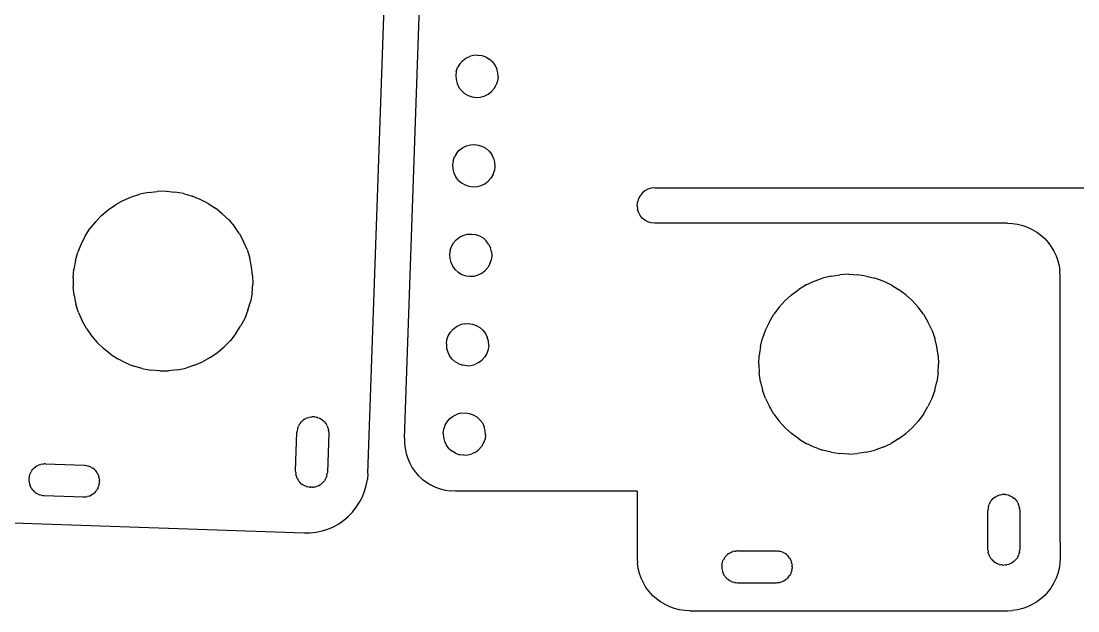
# Model space of a CAD drawing. Extents: x -47 to 67, y -58 to 58.
# Drawn here: x -19.44 to 10.52, y 0.69 to 17.42 of the extents above; entities that cross this region are included whole.
import ezdxf

# ---------------------------------------------------------------- set-up
doc = ezdxf.new("R2010")
doc.units = 0

msp = doc.modelspace()

# ---------------------------------------------------------------- linework, layer by layer
for p, q in [((-9.609, 4.588, 0.022), (-8.56, 34.627, 0.011)), ((-8.574, 5.585, 0.018), (-7.561, 34.592, 0.01)), ((-7.005, 16.209, 0.013), (-7.064, 16.108, 0.013)), ((-7.005, 16.209, 0.013), (-6.927, 16.298, 0.013)), ((-6.927, 16.298, 0.013), (-6.833, 16.369, 0.013)), ((-6.833, 16.369, 0.013), (-6.728, 16.421, 0.012)), ((-6.614, 16.451, 0.012), (-6.728, 16.421, 0.012)), ((-6.497, 16.458, 0.012), (-6.614, 16.451, 0.012)), ((-6.497, 16.458, 0.012), (-6.38, 16.443, 0.012)), ((-6.38, 16.443, 0.012), (-6.269, 16.405, 0.012)), ((-6.269, 16.405, 0.012), (-6.167, 16.346, 0.011)), ((-6.079, 16.268, 0.011), (-6.167, 16.346, 0.011)), ((-6.079, 16.268, 0.011), (-6.007, 16.174, 0.011)), ((-7.102, 15.996, 0.013), (-7.117, 15.88, 0.013)), ((-7.102, 15.996, 0.013), (-7.064, 16.108, 0.013)), ((-6.007, 16.174, 0.011), (-5.956, 16.069, 0.011)), ((-5.926, 15.955, 0.011), (-5.956, 16.069, 0.011)), ((-5.918, 15.838, 0.011), (-5.926, 15.955, 0.011)), ((-7.117, 15.88, 0.013), (-7.11, 15.762, 0.013)), ((-7.11, 15.762, 0.013), (-7.08, 15.649, 0.013)), ((-7.08, 15.649, 0.013), (-7.028, 15.543, 0.013)), ((-6.031, 15.508, 0.011), (-5.972, 15.61, 0.011)), ((-5.934, 15.721, 0.011), (-5.972, 15.61, 0.011)), ((-5.918, 15.838, 0.011), (-5.934, 15.721, 0.011)), ((-7.028, 15.543, 0.013), (-6.957, 15.45, 0.013)), ((-6.957, 15.45, 0.013), (-6.868, 15.372, 0.013)), ((-6.868, 15.372, 0.013), (-6.767, 15.313, 0.013)), ((-6.767, 15.313, 0.013), (-6.655, 15.275, 0.013)), ((-6.421, 15.267, 0.012), (-6.308, 15.297, 0.012)), ((-6.308, 15.297, 0.012), (-6.202, 15.349, 0.012)), ((-6.202, 15.349, 0.012), (-6.109, 15.42, 0.012)), ((-6.109, 15.42, 0.012), (-6.031, 15.508, 0.011)), ((-6.655, 15.275, 0.013), (-6.539, 15.259, 0.012)), ((-6.539, 15.259, 0.012), (-6.421, 15.267, 0.012)), ((-7.016, 13.759, 0.014), (-6.922, 13.83, 0.013)), ((-6.922, 13.83, 0.013), (-6.816, 13.882, 0.013)), ((-6.816, 13.882, 0.013), (-6.703, 13.912, 0.013)), ((-6.703, 13.912, 0.013), (-6.585, 13.92, 0.013)), ((-6.585, 13.92, 0.013), (-6.469, 13.904, 0.013)), ((-6.469, 13.904, 0.013), (-6.358, 13.866, 0.012)), ((-6.358, 13.866, 0.012), (-6.256, 13.807, 0.012)), ((-6.256, 13.807, 0.012), (-6.168, 13.729, 0.012)), ((-7.19, 13.458, 0.014), (-7.152, 13.569, 0.014)), ((-7.093, 13.671, 0.014), (-7.152, 13.569, 0.014)), ((-7.093, 13.671, 0.014), (-7.016, 13.759, 0.014)), ((-6.168, 13.729, 0.012), (-6.096, 13.636, 0.012)), ((-6.044, 13.53, 0.012), (-6.096, 13.636, 0.012)), ((-6.044, 13.53, 0.012), (-6.014, 13.417, 0.012)), ((-7.19, 13.458, 0.014), (-7.206, 13.341, 0.014)), ((-7.206, 13.341, 0.014), (-7.199, 13.224, 0.014)), ((-7.199, 13.224, 0.014), (-7.168, 13.11, 0.014)), ((-6.007, 13.299, 0.012), (-6.022, 13.183, 0.012)), ((-6.014, 13.417, 0.012), (-6.007, 13.299, 0.012)), ((-7.168, 13.11, 0.014), (-7.117, 13.005, 0.014)), ((-7.045, 12.911, 0.014), (-7.117, 13.005, 0.014)), ((-7.045, 12.911, 0.014), (-6.957, 12.833, 0.014)), ((-6.197, 12.881, 0.012), (-6.119, 12.97, 0.012)), ((-6.06, 13.071, 0.012), (-6.119, 12.97, 0.012)), ((-6.06, 13.071, 0.012), (-6.022, 13.183, 0.012)), ((-15.832, 12.562, 0.029), (-15.584, 12.59, 0.029)), ((-15.333, 12.593, 0.029), (-15.584, 12.59, 0.029)), ((-15.333, 12.593, 0.029), (-15.084, 12.572, 0.028)), ((-6.957, 12.833, 0.014), (-6.855, 12.774, 0.014)), ((-6.855, 12.774, 0.014), (-6.744, 12.736, 0.013)), ((-6.744, 12.736, 0.013), (-6.627, 12.721, 0.013)), ((-6.627, 12.721, 0.013), (-6.51, 12.728, 0.013)), ((-6.51, 12.728, 0.013), (-6.396, 12.758, 0.013)), ((-6.396, 12.758, 0.013), (-6.291, 12.81, 0.013)), ((-6.291, 12.81, 0.013), (-6.197, 12.881, 0.012)), ((-1.753, 12.605, 0.006), (-1.829, 12.542, 0.006)), ((-1.667, 12.651, 0.006), (-1.753, 12.605, 0.006)), ((-1.573, 12.679, 0.006), (-1.667, 12.651, 0.006)), ((-1.475, 12.689, 0.006), (-1.573, 12.679, 0.006)), ((-1.475, 12.689, 0.006), (16.931, 12.689, -0.024)), ((-16.545, 12.334, 0.031), (-16.764, 12.213, 0.031)), ((-16.545, 12.334, 0.031), (-16.315, 12.433, 0.03)), ((-16.315, 12.433, 0.03), (-16.077, 12.509, 0.03)), ((-15.832, 12.562, 0.029), (-16.077, 12.509, 0.03)), ((-14.838, 12.527, 0.028), (-15.084, 12.572, 0.028)), ((-14.838, 12.527, 0.028), (-14.597, 12.458, 0.027)), ((-14.365, 12.365, 0.027), (-14.597, 12.458, 0.027)), ((-14.143, 12.25, 0.027), (-14.365, 12.365, 0.027)), ((-1.937, 12.38, 0.006), (-1.966, 12.286, 0.006)), ((-1.891, 12.467, 0.006), (-1.937, 12.38, 0.006)), ((-1.829, 12.542, 0.006), (-1.891, 12.467, 0.006)), ((-17.161, 11.91, 0.032), (-16.97, 12.071, 0.031)), ((-16.97, 12.071, 0.031), (-16.764, 12.213, 0.031)), ((-14.143, 12.25, 0.027), (-13.932, 12.114, 0.026)), ((-13.737, 11.958, 0.026), (-13.932, 12.114, 0.026)), ((-1.975, 12.189, 0.006), (-1.966, 12.286, 0.006)), ((-1.975, 12.189, 0.006), (-1.966, 12.091, 0.006)), ((-1.937, 11.998, 0.006), (-1.966, 12.091, 0.006)), ((-1.891, 11.911, 0.006), (-1.937, 11.998, 0.006)), ((-17.336, 11.73, 0.032), (-17.492, 11.535, 0.032)), ((-17.336, 11.73, 0.032), (-17.161, 11.91, 0.032)), ((-13.557, 11.784, 0.026), (-13.737, 11.958, 0.026)), ((-13.557, 11.784, 0.026), (-13.396, 11.593, 0.026)), ((-1.829, 11.835, 0.006), (-1.891, 11.911, 0.006)), ((-1.753, 11.773, 0.006), (-1.829, 11.835, 0.006)), ((-1.667, 11.727, 0.006), (-1.753, 11.773, 0.006)), ((-1.573, 11.699, 0.006), (-1.667, 11.727, 0.006)), ((-1.475, 11.689, 0.006), (-1.573, 11.699, 0.006)), ((8.525, 11.689, -0.011), (-1.475, 11.689, 0.006)), ((8.525, 11.689, -0.011), (8.672, 11.682, -0.011)), ((-17.628, 11.325, 0.033), (-17.492, 11.535, 0.032)), ((-13.254, 11.387, 0.026), (-13.396, 11.593, 0.026)), ((8.672, 11.682, -0.011), (8.817, 11.66, -0.011)), ((8.817, 11.66, -0.011), (8.96, 11.624, -0.011)), ((8.96, 11.624, -0.011), (9.099, 11.575, -0.012)), ((9.099, 11.575, -0.012), (9.232, 11.512, -0.012)), ((9.232, 11.512, -0.012), (9.358, 11.436, -0.012)), ((9.358, 11.436, -0.012), (9.476, 11.348, -0.012)), ((-17.743, 11.102, 0.033), (-17.835, 10.87, 0.033)), ((-17.628, 11.325, 0.033), (-17.743, 11.102, 0.033)), ((-13.254, 11.387, 0.026), (-13.133, 11.168, 0.025)), ((-13.034, 10.938, 0.025), (-13.133, 11.168, 0.025)), ((-7.241, 11.031, 0.015), (-7.182, 11.132, 0.015)), ((-7.182, 11.132, 0.015), (-7.104, 11.221, 0.014)), ((-7.104, 11.221, 0.014), (-7.011, 11.292, 0.014)), ((-7.011, 11.292, 0.014), (-6.905, 11.344, 0.014)), ((-6.905, 11.344, 0.014), (-6.791, 11.374, 0.014)), ((-6.791, 11.374, 0.014), (-6.674, 11.381, 0.014)), ((-6.674, 11.381, 0.014), (-6.557, 11.366, 0.013)), ((-6.557, 11.366, 0.013), (-6.446, 11.328, 0.013)), ((-6.446, 11.328, 0.013), (-6.344, 11.269, 0.013)), ((-6.344, 11.269, 0.013), (-6.256, 11.191, 0.013)), ((-6.185, 11.098, 0.013), (-6.256, 11.191, 0.013)), ((-6.185, 11.098, 0.013), (-6.133, 10.992, 0.013)), ((9.476, 11.348, -0.012), (9.585, 11.25, -0.012)), ((9.585, 11.25, -0.012), (9.684, 11.14, -0.012)), ((9.684, 11.14, -0.012), (9.772, 11.022, -0.012)), ((-17.904, 10.629, 0.033), (-17.835, 10.87, 0.033)), ((-13.034, 10.938, 0.025), (-12.958, 10.699, 0.025)), ((-7.279, 10.919, 0.015), (-7.295, 10.803, 0.015)), ((-7.295, 10.803, 0.015), (-7.287, 10.685, 0.015)), ((-7.279, 10.919, 0.015), (-7.241, 11.031, 0.015)), ((-6.103, 10.878, 0.013), (-6.133, 10.992, 0.013)), ((-6.103, 10.878, 0.013), (-6.095, 10.761, 0.013)), ((9.772, 11.022, -0.012), (9.847, 10.896, -0.013)), ((9.847, 10.896, -0.013), (9.91, 10.763, -0.013)), ((-17.904, 10.629, 0.033), (-17.95, 10.383, 0.033)), ((-12.905, 10.455, 0.025), (-12.958, 10.699, 0.025)), ((-7.287, 10.685, 0.015), (-7.257, 10.572, 0.015)), ((-7.257, 10.572, 0.015), (-7.205, 10.466, 0.015)), ((-6.149, 10.533, 0.013), (-6.208, 10.431, 0.013)), ((-6.149, 10.533, 0.013), (-6.111, 10.644, 0.013)), ((-6.095, 10.761, 0.013), (-6.111, 10.644, 0.013)), ((9.91, 10.763, -0.013), (9.96, 10.624, -0.013)), ((9.96, 10.624, -0.013), (9.996, 10.482, -0.013)), ((-17.971, 10.134, 0.034), (-17.95, 10.383, 0.033)), ((-12.877, 10.206, 0.025), (-12.905, 10.455, 0.025)), ((-12.877, 10.206, 0.025), (-12.874, 9.956, 0.025)), ((-7.134, 10.373, 0.015), (-7.205, 10.466, 0.015)), ((-7.134, 10.373, 0.015), (-7.046, 10.295, 0.015)), ((-7.046, 10.295, 0.015), (-6.944, 10.236, 0.014)), ((-6.944, 10.236, 0.014), (-6.833, 10.198, 0.014)), ((-6.833, 10.198, 0.014), (-6.716, 10.182, 0.014)), ((-6.716, 10.182, 0.014), (-6.599, 10.19, 0.014)), ((-6.599, 10.19, 0.014), (-6.485, 10.22, 0.014)), ((-6.485, 10.22, 0.014), (-6.379, 10.272, 0.014)), ((-6.379, 10.272, 0.014), (-6.286, 10.343, 0.013)), ((-6.286, 10.343, 0.013), (-6.208, 10.431, 0.013)), ((3.527, 10.19, -0.001), (3.284, 10.129, -0.001)), ((3.527, 10.19, -0.001), (3.775, 10.227, -0.002)), ((4.025, 10.239, -0.002), (3.775, 10.227, -0.002)), ((4.025, 10.239, -0.002), (4.274, 10.227, -0.003)), ((4.522, 10.19, -0.003), (4.274, 10.227, -0.003)), ((4.522, 10.19, -0.003), (4.765, 10.129, -0.003)), ((9.996, 10.482, -0.013), (10.017, 10.336, -0.013)), ((10.025, 10.189, -0.013), (10.017, 10.336, -0.013)), ((10.025, 2.627, -0.01), (10.025, 10.189, -0.013)), ((-17.971, 10.134, 0.034), (-17.967, 9.883, 0.034)), ((-12.895, 9.706, 0.025), (-12.874, 9.956, 0.025)), ((2.822, 9.938, 0), (2.608, 9.809, 0)), ((2.822, 9.938, 0), (3.049, 10.045, 0)), ((3.049, 10.045, 0), (3.284, 10.129, -0.001)), ((5, 10.045, -0.004), (4.765, 10.129, -0.003)), ((5.227, 9.938, -0.004), (5, 10.045, -0.004)), ((5.227, 9.938, -0.004), (5.441, 9.809, -0.004)), ((-17.939, 9.635, 0.034), (-17.967, 9.883, 0.034)), ((-17.939, 9.635, 0.034), (-17.887, 9.39, 0.034)), ((-12.895, 9.706, 0.025), (-12.94, 9.46, 0.026)), ((2.221, 9.492, 0.001), (2.407, 9.66, 0.001)), ((2.407, 9.66, 0.001), (2.608, 9.809, 0)), ((5.642, 9.66, -0.005), (5.441, 9.809, -0.004)), ((5.828, 9.492, -0.005), (5.642, 9.66, -0.005)), ((-17.811, 9.152, 0.034), (-17.887, 9.39, 0.034)), ((-13.009, 9.22, 0.026), (-12.94, 9.46, 0.026)), ((2.053, 9.307, 0.001), (1.904, 9.106, 0.002)), ((2.053, 9.307, 0.001), (2.221, 9.492, 0.001)), ((5.828, 9.492, -0.005), (5.996, 9.307, -0.005)), ((6.145, 9.106, -0.005), (5.996, 9.307, -0.005)), ((-17.811, 9.152, 0.034), (-17.712, 8.922, 0.033)), ((-13.009, 9.22, 0.026), (-13.102, 8.987, 0.026)), ((1.776, 8.891, 0.002), (1.904, 9.106, 0.002)), ((6.145, 9.106, -0.005), (6.273, 8.891, -0.005)), ((-17.591, 8.703, 0.033), (-17.712, 8.922, 0.033)), ((-17.591, 8.703, 0.033), (-17.449, 8.497, 0.033)), ((-13.353, 8.555, 0.027), (-13.217, 8.765, 0.026)), ((-13.102, 8.987, 0.026), (-13.217, 8.765, 0.026)), ((-7.193, 8.682, 0.015), (-7.099, 8.754, 0.015)), ((-7.099, 8.754, 0.015), (-6.994, 8.805, 0.015)), ((-6.88, 8.836, 0.015), (-6.994, 8.805, 0.015)), ((-6.88, 8.836, 0.015), (-6.763, 8.843, 0.015)), ((-6.763, 8.843, 0.015), (-6.646, 8.827, 0.014)), ((-6.646, 8.827, 0.014), (-6.535, 8.789, 0.014)), ((-6.535, 8.789, 0.014), (-6.433, 8.73, 0.014)), ((-6.345, 8.653, 0.014), (-6.433, 8.73, 0.014)), ((1.776, 8.891, 0.002), (1.669, 8.665, 0.002)), ((6.38, 8.665, -0.006), (6.273, 8.891, -0.005)), ((-17.449, 8.497, 0.033), (-17.287, 8.306, 0.033)), ((-13.353, 8.555, 0.027), (-13.509, 8.359, 0.027)), ((-7.368, 8.381, 0.016), (-7.33, 8.492, 0.016)), ((-7.33, 8.492, 0.016), (-7.271, 8.594, 0.015)), ((-7.271, 8.594, 0.015), (-7.193, 8.682, 0.015)), ((-6.345, 8.653, 0.014), (-6.273, 8.559, 0.014)), ((-6.273, 8.559, 0.014), (-6.222, 8.453, 0.014)), ((-6.191, 8.34, 0.014), (-6.222, 8.453, 0.014)), ((1.524, 8.186, 0.002), (1.584, 8.429, 0.002)), ((1.669, 8.665, 0.002), (1.584, 8.429, 0.002)), ((6.38, 8.665, -0.006), (6.465, 8.429, -0.006)), ((6.526, 8.186, -0.006), (6.465, 8.429, -0.006)), ((-17.287, 8.306, 0.033), (-17.108, 8.131, 0.033)), ((-16.912, 7.975, 0.032), (-17.108, 8.131, 0.033)), ((-13.874, 8.018, 0.028), (-13.683, 8.18, 0.027)), ((-13.683, 8.18, 0.027), (-13.509, 8.359, 0.027)), ((-7.383, 8.264, 0.016), (-7.368, 8.381, 0.016)), ((-7.383, 8.264, 0.016), (-7.376, 8.147, 0.016)), ((-7.376, 8.147, 0.016), (-7.346, 8.033, 0.016)), ((-6.2, 8.106, 0.014), (-6.238, 7.995, 0.014)), ((-6.184, 8.222, 0.014), (-6.2, 8.106, 0.014)), ((-6.184, 8.222, 0.014), (-6.191, 8.34, 0.014)), ((1.524, 8.186, 0.002), (1.487, 7.939, 0.003)), ((6.562, 7.939, -0.006), (6.526, 8.186, -0.006)), ((-16.912, 7.975, 0.032), (-16.702, 7.839, 0.032)), ((-16.48, 7.724, 0.032), (-16.702, 7.839, 0.032)), ((-14.08, 7.876, 0.028), (-14.299, 7.755, 0.028)), ((-14.08, 7.876, 0.028), (-13.874, 8.018, 0.028)), ((-7.346, 8.033, 0.016), (-7.294, 7.928, 0.016)), ((-7.222, 7.834, 0.016), (-7.294, 7.928, 0.016)), ((-7.222, 7.834, 0.016), (-7.134, 7.756, 0.015)), ((-6.468, 7.733, 0.014), (-6.374, 7.805, 0.014)), ((-6.297, 7.893, 0.014), (-6.374, 7.805, 0.014)), ((-6.238, 7.995, 0.014), (-6.297, 7.893, 0.014)), ((1.475, 7.689, 0.003), (1.487, 7.939, 0.003)), ((6.562, 7.939, -0.006), (6.575, 7.689, -0.006)), ((-16.398, 7.692, 0.032), (-16.48, 7.724, 0.032)), ((-16.398, 7.692, 0.032), (-16.247, 7.632, 0.031)), ((-16.007, 7.563, 0.031), (-16.247, 7.632, 0.031)), ((-16.007, 7.563, 0.031), (-15.761, 7.517, 0.031)), ((-15.511, 7.496, 0.03), (-15.761, 7.517, 0.031)), ((-15.511, 7.496, 0.03), (-15.261, 7.5, 0.03)), ((-15.012, 7.528, 0.03), (-15.261, 7.5, 0.03)), ((-15.012, 7.528, 0.03), (-14.768, 7.58, 0.029)), ((-14.529, 7.656, 0.029), (-14.768, 7.58, 0.029)), ((-14.529, 7.656, 0.029), (-14.299, 7.755, 0.028)), ((-7.032, 7.697, 0.015), (-7.134, 7.756, 0.015)), ((-7.032, 7.697, 0.015), (-6.921, 7.659, 0.015)), ((-6.805, 7.644, 0.015), (-6.921, 7.659, 0.015)), ((-6.805, 7.644, 0.015), (-6.687, 7.651, 0.015)), ((-6.687, 7.651, 0.015), (-6.574, 7.681, 0.015)), ((-6.468, 7.733, 0.014), (-6.574, 7.681, 0.015)), ((1.475, 7.689, 0.003), (1.487, 7.439, 0.003)), ((6.562, 7.439, -0.005), (6.575, 7.689, -0.006)), ((1.524, 7.191, 0.003), (1.487, 7.439, 0.003)), ((6.562, 7.439, -0.005), (6.526, 7.191, -0.005)), ((1.524, 7.191, 0.003), (1.584, 6.949, 0.003)), ((1.669, 6.713, 0.003), (1.584, 6.949, 0.003)), ((6.465, 6.949, -0.005), (6.38, 6.713, -0.005)), ((6.465, 6.949, -0.005), (6.526, 7.191, -0.005)), ((1.669, 6.713, 0.003), (1.776, 6.487, 0.003)), ((6.38, 6.713, -0.005), (6.273, 6.487, -0.005)), ((-6.969, 6.297, 0.008), (-7.082, 6.267, 0.008)), ((-6.969, 6.297, 0.008), (-6.851, 6.305, 0.008)), ((-6.851, 6.305, 0.008), (-6.735, 6.289, 0.008)), ((1.904, 6.272, 0.002), (1.776, 6.487, 0.003)), ((6.145, 6.272, -0.004), (6.273, 6.487, -0.005)), ((-11.559, 5.97, 0.024), (-11.535, 6.007, 0.024)), ((-11.508, 6.041, 0.024), (-11.535, 6.007, 0.024)), ((-11.508, 6.041, 0.024), (-11.488, 6.062, 0.024)), ((-11.488, 6.062, 0.024), (-11.477, 6.073, 0.024)), ((-11.443, 6.101, 0.024), (-11.477, 6.073, 0.024)), ((-11.407, 6.126, 0.024), (-11.443, 6.101, 0.024)), ((-11.407, 6.126, 0.024), (-11.368, 6.148, 0.024)), ((-11.327, 6.165, 0.024), (-11.368, 6.148, 0.024)), ((-11.327, 6.165, 0.024), (-11.285, 6.179, 0.024)), ((-11.242, 6.188, 0.024), (-11.285, 6.179, 0.024)), ((-11.242, 6.188, 0.024), (-11.198, 6.193, 0.024)), ((-11.154, 6.193, 0.024), (-11.198, 6.193, 0.024)), ((-11.11, 6.19, 0.024), (-11.154, 6.193, 0.024)), ((-11.11, 6.19, 0.024), (-11.067, 6.182, 0.023)), ((-11.024, 6.169, 0.023), (-11.067, 6.182, 0.023)), ((-11.024, 6.169, 0.023), (-10.983, 6.153, 0.023)), ((-10.944, 6.133, 0.023), (-10.983, 6.153, 0.023)), ((-10.907, 6.109, 0.023), (-10.944, 6.133, 0.023)), ((-10.907, 6.109, 0.023), (-10.872, 6.081, 0.023)), ((-10.841, 6.051, 0.023), (-10.872, 6.081, 0.023)), ((-10.841, 6.051, 0.023), (-10.812, 6.017, 0.023)), ((-10.812, 6.017, 0.023), (-10.787, 5.98, 0.023)), ((-7.418, 5.954, 0.009), (-7.359, 6.055, 0.009)), ((-7.359, 6.055, 0.009), (-7.281, 6.144, 0.009)), ((-7.281, 6.144, 0.009), (-7.188, 6.215, 0.009)), ((-7.188, 6.215, 0.009), (-7.082, 6.267, 0.008)), ((-6.735, 6.289, 0.008), (-6.623, 6.251, 0.008)), ((-6.623, 6.251, 0.008), (-6.522, 6.192, 0.007)), ((-6.433, 6.114, 0.007), (-6.522, 6.192, 0.007)), ((-6.433, 6.114, 0.007), (-6.362, 6.021, 0.007)), ((-6.362, 6.021, 0.007), (-6.31, 5.915, 0.007)), ((1.904, 6.272, 0.002), (2.053, 6.071, 0.002)), ((2.053, 6.071, 0.002), (2.221, 5.886, 0.002)), ((5.828, 5.886, -0.004), (5.996, 6.071, -0.004)), ((6.145, 6.272, -0.004), (5.996, 6.071, -0.004)), ((-11.658, 4.66, 0.025), (-11.62, 5.759, 0.024)), ((-11.616, 5.803, 0.024), (-11.62, 5.759, 0.024)), ((-11.608, 5.847, 0.024), (-11.616, 5.803, 0.024)), ((-11.596, 5.889, 0.024), (-11.608, 5.847, 0.024)), ((-11.596, 5.889, 0.024), (-11.579, 5.93, 0.024)), ((-11.559, 5.97, 0.024), (-11.579, 5.93, 0.024)), ((-10.766, 5.942, 0.023), (-10.787, 5.98, 0.023)), ((-10.766, 5.942, 0.023), (-10.748, 5.901, 0.023)), ((-10.72, 5.728, 0.023), (-10.758, 4.629, 0.023)), ((-10.735, 5.859, 0.023), (-10.748, 5.901, 0.023)), ((-10.735, 5.859, 0.023), (-10.726, 5.816, 0.023)), ((-10.721, 5.772, 0.023), (-10.726, 5.816, 0.023)), ((-10.721, 5.772, 0.023), (-10.72, 5.728, 0.023)), ((-7.472, 5.726, 0.009), (-7.456, 5.842, 0.009)), ((-7.472, 5.726, 0.009), (-7.465, 5.608, 0.009)), ((-7.456, 5.842, 0.009), (-7.418, 5.954, 0.009)), ((-6.28, 5.801, 0.007), (-6.31, 5.915, 0.007)), ((-6.273, 5.684, 0.007), (-6.28, 5.801, 0.007)), ((2.221, 5.886, 0.002), (2.407, 5.718, 0.002)), ((2.608, 5.569, 0.001), (2.407, 5.718, 0.002)), ((5.441, 5.569, -0.003), (5.642, 5.718, -0.003)), ((5.642, 5.718, -0.003), (5.828, 5.886, -0.004)), ((-8.574, 5.585, 0.018), (-8.572, 5.439, 0.018)), ((-8.572, 5.439, 0.018), (-8.555, 5.293, 0.018)), ((-7.465, 5.608, 0.009), (-7.434, 5.495, 0.009)), ((-7.434, 5.495, 0.009), (-7.383, 5.389, 0.009)), ((-6.326, 5.456, 0.007), (-6.385, 5.354, 0.008)), ((-6.288, 5.567, 0.007), (-6.326, 5.456, 0.007)), ((-6.273, 5.684, 0.007), (-6.288, 5.567, 0.007)), ((2.608, 5.569, 0.001), (2.822, 5.44, 0.001)), ((3.049, 5.333, 0.001), (2.822, 5.44, 0.001)), ((5, 5.333, -0.002), (5.227, 5.44, -0.003)), ((5.441, 5.569, -0.003), (5.227, 5.44, -0.003)), ((-8.555, 5.293, 0.018), (-8.524, 5.15, 0.018)), ((-8.524, 5.15, 0.018), (-8.48, 5.012, 0.018)), ((-7.311, 5.296, 0.009), (-7.383, 5.389, 0.009)), ((-7.311, 5.296, 0.009), (-7.223, 5.218, 0.009)), ((-7.121, 5.159, 0.009), (-7.223, 5.218, 0.009)), ((-7.121, 5.159, 0.009), (-7.01, 5.121, 0.009)), ((-6.893, 5.105, 0.008), (-7.01, 5.121, 0.009)), ((-6.893, 5.105, 0.008), (-6.776, 5.113, 0.008)), ((-6.776, 5.113, 0.008), (-6.662, 5.143, 0.008)), ((-6.557, 5.195, 0.008), (-6.662, 5.143, 0.008)), ((-6.557, 5.195, 0.008), (-6.463, 5.266, 0.008)), ((-6.385, 5.354, 0.008), (-6.463, 5.266, 0.008)), ((3.132, 5.303, 0.001), (3.049, 5.333, 0.001)), ((3.132, 5.303, 0.001), (3.284, 5.249, 0)), ((3.527, 5.188, 0), (3.284, 5.249, 0)), ((3.527, 5.188, 0), (3.775, 5.151, 0)), ((4.025, 5.139, -0.001), (3.775, 5.151, 0)), ((4.025, 5.139, -0.001), (4.274, 5.151, -0.001)), ((4.522, 5.188, -0.002), (4.274, 5.151, -0.001)), ((4.522, 5.188, -0.002), (4.765, 5.249, -0.002)), ((5, 5.333, -0.002), (4.765, 5.249, -0.002)), ((-19.008, 4.791, 0.037), (-18.969, 4.812, 0.037)), ((-18.929, 4.83, 0.037), (-18.969, 4.812, 0.037)), ((-18.929, 4.83, 0.037), (-18.887, 4.843, 0.037)), ((-18.843, 4.852, 0.036), (-18.887, 4.843, 0.037)), ((-18.843, 4.852, 0.036), (-18.8, 4.857, 0.036)), ((-18.755, 4.858, 0.036), (-18.8, 4.857, 0.036)), ((-18.755, 4.858, 0.036), (-17.656, 4.819, 0.035)), ((-17.656, 4.819, 0.035), (-17.612, 4.816, 0.034)), ((-17.569, 4.808, 0.034), (-17.612, 4.816, 0.034)), ((-17.569, 4.808, 0.034), (-17.526, 4.796, 0.034)), ((-17.485, 4.779, 0.034), (-17.526, 4.796, 0.034)), ((-8.48, 5.012, 0.018), (-8.421, 4.879, 0.018)), ((-8.421, 4.879, 0.018), (-8.35, 4.752, 0.018)), ((-19.217, 4.468, 0.037), (-19.209, 4.511, 0.037)), ((-19.209, 4.511, 0.037), (-19.197, 4.554, 0.037)), ((-19.197, 4.554, 0.037), (-19.181, 4.595, 0.037)), ((-19.181, 4.595, 0.037), (-19.16, 4.634, 0.037)), ((-19.136, 4.671, 0.037), (-19.16, 4.634, 0.037)), ((-19.136, 4.671, 0.037), (-19.109, 4.706, 0.037)), ((-19.109, 4.706, 0.037), (-19.078, 4.737, 0.037)), ((-19.078, 4.737, 0.037), (-19.044, 4.766, 0.037)), ((-19.008, 4.791, 0.037), (-19.044, 4.766, 0.037)), ((-17.446, 4.759, 0.034), (-17.485, 4.779, 0.034)), ((-17.446, 4.759, 0.034), (-17.409, 4.735, 0.034)), ((-17.374, 4.707, 0.034), (-17.409, 4.735, 0.034)), ((-17.374, 4.707, 0.034), (-17.343, 4.677, 0.034)), ((-17.343, 4.677, 0.034), (-17.314, 4.643, 0.034)), ((-17.289, 4.607, 0.034), (-17.314, 4.643, 0.034)), ((-17.289, 4.607, 0.034), (-17.268, 4.568, 0.034)), ((-17.25, 4.527, 0.034), (-17.268, 4.568, 0.034)), ((-17.25, 4.527, 0.034), (-17.237, 4.485, 0.034)), ((-11.657, 4.616, 0.025), (-11.658, 4.66, 0.025)), ((-11.657, 4.616, 0.025), (-11.652, 4.572, 0.025)), ((-11.643, 4.529, 0.025), (-11.652, 4.572, 0.025)), ((-11.643, 4.529, 0.025), (-11.63, 4.487, 0.025)), ((-10.782, 4.499, 0.023), (-10.799, 4.458, 0.024)), ((-10.77, 4.541, 0.023), (-10.782, 4.499, 0.023)), ((-10.77, 4.541, 0.023), (-10.762, 4.585, 0.023)), ((-10.758, 4.629, 0.023), (-10.762, 4.585, 0.023)), ((-9.609, 4.588, 0.022), (-9.624, 4.417, 0.022)), ((-8.35, 4.752, 0.018), (-8.267, 4.634, 0.018)), ((-8.267, 4.634, 0.018), (-8.171, 4.525, 0.018)), ((-8.171, 4.525, 0.018), (-8.066, 4.426, 0.018)), ((-19.217, 4.468, 0.037), (-19.221, 4.424, 0.037)), ((-19.221, 4.424, 0.037), (-19.22, 4.38, 0.037)), ((-19.22, 4.38, 0.037), (-19.215, 4.336, 0.037)), ((-19.215, 4.336, 0.037), (-19.206, 4.293, 0.037)), ((-19.206, 4.293, 0.037), (-19.175, 4.21, 0.037)), ((-19.154, 4.171, 0.037), (-19.175, 4.21, 0.037)), ((-17.262, 4.183, 0.034), (-17.246, 4.224, 0.034)), ((-17.234, 4.267, 0.034), (-17.246, 4.224, 0.034)), ((-17.228, 4.442, 0.034), (-17.237, 4.485, 0.034)), ((-17.234, 4.267, 0.034), (-17.226, 4.31, 0.034)), ((-17.228, 4.442, 0.034), (-17.223, 4.398, 0.034)), ((-17.222, 4.354, 0.034), (-17.226, 4.31, 0.034)), ((-17.222, 4.354, 0.034), (-17.223, 4.398, 0.034)), ((-11.612, 4.446, 0.025), (-11.63, 4.487, 0.025)), ((-11.612, 4.446, 0.025), (-11.591, 4.408, 0.025)), ((-11.566, 4.371, 0.025), (-11.591, 4.408, 0.025)), ((-11.566, 4.371, 0.025), (-11.537, 4.337, 0.025)), ((-11.506, 4.307, 0.025), (-11.537, 4.337, 0.025)), ((-11.506, 4.307, 0.025), (-11.471, 4.279, 0.025)), ((-11.434, 4.255, 0.025), (-11.471, 4.279, 0.025)), ((-11.434, 4.255, 0.025), (-11.395, 4.235, 0.025)), ((-11.354, 4.219, 0.024), (-11.395, 4.235, 0.025)), ((-11.354, 4.219, 0.024), (-11.311, 4.206, 0.024)), ((-11.268, 4.198, 0.024), (-11.311, 4.206, 0.024)), ((-11.268, 4.198, 0.024), (-11.224, 4.195, 0.024)), ((-11.18, 4.195, 0.024), (-11.136, 4.2, 0.024)), ((-11.093, 4.209, 0.024), (-11.136, 4.2, 0.024)), ((-11.093, 4.209, 0.024), (-11.051, 4.223, 0.024)), ((-11.01, 4.24, 0.024), (-11.051, 4.223, 0.024)), ((-11.01, 4.24, 0.024), (-10.971, 4.262, 0.024)), ((-10.935, 4.287, 0.024), (-10.971, 4.262, 0.024)), ((-10.935, 4.287, 0.024), (-10.871, 4.347, 0.024)), ((-10.871, 4.347, 0.024), (-10.843, 4.381, 0.024)), ((-10.819, 4.419, 0.024), (-10.843, 4.381, 0.024)), ((-10.819, 4.419, 0.024), (-10.799, 4.458, 0.024)), ((-9.702, 4.083, 0.022), (-9.655, 4.248, 0.022)), ((-9.655, 4.248, 0.022), (-9.624, 4.417, 0.022)), ((-8.066, 4.426, 0.018), (-7.951, 4.338, 0.017)), ((-7.951, 4.338, 0.017), (-7.827, 4.262, 0.017)), ((-7.827, 4.262, 0.017), (-7.696, 4.199, 0.017)), ((-7.696, 4.199, 0.017), (-7.559, 4.149, 0.017)), ((-19.154, 4.171, 0.037), (-19.129, 4.135, 0.037)), ((-19.129, 4.135, 0.037), (-19.1, 4.101, 0.037)), ((-19.1, 4.101, 0.037), (-19.069, 4.07, 0.037)), ((-19.034, 4.043, 0.037), (-19.069, 4.07, 0.037)), ((-19.034, 4.043, 0.037), (-18.997, 4.019, 0.037)), ((-18.958, 3.999, 0.037), (-18.997, 4.019, 0.037)), ((-18.958, 3.999, 0.037), (-18.917, 3.982, 0.037)), ((-18.874, 3.97, 0.037), (-18.917, 3.982, 0.037)), ((-18.874, 3.97, 0.037), (-18.831, 3.962, 0.037)), ((-18.831, 3.962, 0.037), (-18.787, 3.958, 0.037)), ((-18.787, 3.958, 0.037), (-17.687, 3.92, 0.035)), ((-17.687, 3.92, 0.035), (-17.643, 3.921, 0.035)), ((-17.643, 3.921, 0.035), (-17.599, 3.926, 0.035)), ((-17.599, 3.926, 0.035), (-17.556, 3.935, 0.035)), ((-17.514, 3.948, 0.035), (-17.556, 3.935, 0.035)), ((-17.514, 3.948, 0.035), (-17.474, 3.966, 0.034)), ((-17.474, 3.966, 0.034), (-17.435, 3.987, 0.034)), ((-17.399, 4.012, 0.034), (-17.435, 3.987, 0.034)), ((-17.399, 4.012, 0.034), (-17.365, 4.041, 0.034)), ((-17.334, 4.072, 0.034), (-17.365, 4.041, 0.034)), ((-17.334, 4.072, 0.034), (-17.307, 4.107, 0.034)), ((-17.283, 4.144, 0.034), (-17.307, 4.107, 0.034)), ((-17.262, 4.183, 0.034), (-17.283, 4.144, 0.034)), ((-11.18, 4.195, 0.024), (-11.224, 4.195, 0.024)), ((-9.844, 3.771, 0.022), (-9.766, 3.923, 0.022)), ((-9.766, 3.923, 0.022), (-9.702, 4.083, 0.022)), ((-7.559, 4.149, 0.017), (-7.418, 4.113, 0.017)), ((-7.418, 4.113, 0.017), (-7.273, 4.092, 0.016)), ((-7.126, 4.084, 0.016), (-7.273, 4.092, 0.016)), ((-1.975, 4.084, 0.013), (-7.126, 4.084, 0.016)), ((-1.975, 4.084, 0.013), (-1.975, 2.189, 0.01)), ((8.175, 3.913, -0.007), (8.139, 3.887, -0.007)), ((8.175, 3.913, -0.007), (8.212, 3.936, -0.007)), ((8.252, 3.955, -0.007), (8.212, 3.936, -0.007)), ((8.252, 3.955, -0.007), (8.294, 3.97, -0.007)), ((8.337, 3.98, -0.007), (8.294, 3.97, -0.007)), ((8.337, 3.98, -0.007), (8.38, 3.987, -0.007)), ((8.425, 3.989, -0.008), (8.38, 3.987, -0.007)), ((8.469, 3.987, -0.008), (8.425, 3.989, -0.008)), ((8.469, 3.987, -0.008), (8.512, 3.98, -0.008)), ((8.555, 3.97, -0.008), (8.512, 3.98, -0.008)), ((8.555, 3.97, -0.008), (8.597, 3.955, -0.008)), ((8.637, 3.936, -0.008), (8.597, 3.955, -0.008)), ((8.675, 3.913, -0.008), (8.637, 3.936, -0.008)), ((8.675, 3.913, -0.008), (8.71, 3.887, -0.008)), ((-10.045, 3.493, 0.023), (-9.938, 3.627, 0.022)), ((-9.938, 3.627, 0.022), (-9.844, 3.771, 0.022)), ((7.983, 3.627, -0.007), (7.977, 3.583, -0.007)), ((7.994, 3.67, -0.007), (7.983, 3.627, -0.007)), ((7.994, 3.67, -0.007), (8.009, 3.711, -0.007)), ((8.028, 3.751, -0.007), (8.009, 3.711, -0.007)), ((8.028, 3.751, -0.007), (8.05, 3.789, -0.007)), ((8.077, 3.824, -0.007), (8.05, 3.789, -0.007)), ((8.077, 3.824, -0.007), (8.096, 3.846, -0.007)), ((8.096, 3.846, -0.007), (8.106, 3.857, -0.007)), ((8.139, 3.887, -0.007), (8.106, 3.857, -0.007)), ((8.743, 3.857, -0.008), (8.71, 3.887, -0.008)), ((8.743, 3.857, -0.008), (8.772, 3.824, -0.008)), ((8.772, 3.824, -0.008), (8.799, 3.789, -0.008)), ((8.821, 3.751, -0.008), (8.799, 3.789, -0.008)), ((8.821, 3.751, -0.008), (8.84, 3.711, -0.008)), ((8.855, 3.67, -0.008), (8.84, 3.711, -0.008)), ((8.855, 3.67, -0.008), (8.866, 3.627, -0.008)), ((8.872, 3.583, -0.008), (8.866, 3.627, -0.008)), ((-10.296, 3.259, 0.023), (-10.164, 3.369, 0.023)), ((-10.164, 3.369, 0.023), (-10.045, 3.493, 0.023)), ((7.977, 3.583, -0.007), (7.975, 3.539, -0.007)), ((7.975, 2.439, -0.006), (7.975, 3.539, -0.007)), ((8.872, 3.583, -0.008), (8.875, 3.539, -0.008)), ((8.875, 3.539, -0.008), (8.875, 2.439, -0.008)), ((-19.664, 3.189, 0.038), (-11.418, 2.901, 0.025)), ((-10.908, 2.958, 0.024), (-10.745, 3.01, 0.024)), ((-10.745, 3.01, 0.024), (-10.587, 3.078, 0.024)), ((-10.587, 3.078, 0.024), (-10.437, 3.161, 0.023)), ((-10.437, 3.161, 0.023), (-10.296, 3.259, 0.023)), ((-11.418, 2.901, 0.025), (-11.247, 2.903, 0.025)), ((-11.247, 2.903, 0.025), (-11.076, 2.922, 0.024)), ((-11.076, 2.922, 0.024), (-10.908, 2.958, 0.024)), ((7.977, 2.395, -0.006), (7.975, 2.439, -0.006)), ((8.875, 2.439, -0.008), (8.872, 2.395, -0.008)), ((10.025, 2.627, -0.01), (10.025, 2.189, -0.01)), ((-1.975, 2.189, 0.01), (-1.968, 2.042, 0.01)), ((0.444, 2.07, 0.006), (0.459, 2.111, 0.006)), ((0.459, 2.111, 0.006), (0.478, 2.151, 0.006)), ((0.5, 2.189, 0.006), (0.478, 2.151, 0.006)), ((0.5, 2.189, 0.006), (0.527, 2.224, 0.006)), ((0.527, 2.224, 0.006), (0.556, 2.257, 0.006)), ((0.556, 2.257, 0.006), (0.589, 2.287, 0.006)), ((0.625, 2.313, 0.006), (0.589, 2.287, 0.006)), ((0.625, 2.313, 0.006), (0.662, 2.336, 0.006)), ((0.702, 2.355, 0.005), (0.662, 2.336, 0.006)), ((0.702, 2.355, 0.005), (0.744, 2.37, 0.005)), ((0.787, 2.38, 0.005), (0.744, 2.37, 0.005)), ((0.787, 2.38, 0.005), (0.83, 2.387, 0.005)), ((0.875, 2.389, 0.005), (0.83, 2.387, 0.005)), ((0.875, 2.389, 0.005), (1.975, 2.389, 0.003)), ((1.975, 2.389, 0.003), (2.019, 2.387, 0.003)), ((2.062, 2.38, 0.003), (2.019, 2.387, 0.003)), ((2.062, 2.38, 0.003), (2.105, 2.37, 0.003)), ((2.147, 2.355, 0.003), (2.105, 2.37, 0.003)), ((2.187, 2.336, 0.003), (2.147, 2.355, 0.003)), ((2.187, 2.336, 0.003), (2.225, 2.313, 0.003)), ((2.26, 2.287, 0.003), (2.225, 2.313, 0.003)), ((2.26, 2.287, 0.003), (2.293, 2.257, 0.003)), ((2.293, 2.257, 0.003), (2.322, 2.224, 0.003)), ((2.349, 2.189, 0.003), (2.322, 2.224, 0.003)), ((2.349, 2.189, 0.003), (2.371, 2.151, 0.003)), ((2.39, 2.111, 0.003), (2.371, 2.151, 0.003)), ((2.39, 2.111, 0.003), (2.405, 2.07, 0.003)), ((7.977, 2.395, -0.006), (7.983, 2.351, -0.006)), ((7.994, 2.308, -0.006), (7.983, 2.351, -0.006)), ((7.994, 2.308, -0.006), (8.009, 2.267, -0.006)), ((8.028, 2.227, -0.006), (8.009, 2.267, -0.006)), ((8.028, 2.227, -0.006), (8.05, 2.189, -0.006)), ((8.077, 2.153, -0.006), (8.05, 2.189, -0.006)), ((8.077, 2.153, -0.006), (8.106, 2.121, -0.006)), ((8.139, 2.091, -0.007), (8.106, 2.121, -0.006)), ((8.71, 2.091, -0.007), (8.772, 2.153, -0.008)), ((8.772, 2.153, -0.008), (8.799, 2.189, -0.008)), ((8.821, 2.227, -0.008), (8.799, 2.189, -0.008)), ((8.821, 2.227, -0.008), (8.84, 2.267, -0.008)), ((8.855, 2.308, -0.008), (8.84, 2.267, -0.008)), ((8.866, 2.351, -0.008), (8.855, 2.308, -0.008)), ((8.866, 2.351, -0.008), (8.872, 2.395, -0.008)), ((10.025, 2.189, -0.01), (10.017, 2.042, -0.01)), ((-1.947, 1.896, 0.01), (-1.968, 2.042, 0.01)), ((-1.911, 1.753, 0.01), (-1.947, 1.896, 0.01)), ((0.427, 1.983, 0.006), (0.425, 1.939, 0.006)), ((0.425, 1.939, 0.006), (0.427, 1.895, 0.006)), ((0.427, 1.983, 0.006), (0.433, 2.027, 0.006)), ((0.427, 1.895, 0.006), (0.433, 1.851, 0.006)), ((0.433, 2.027, 0.006), (0.444, 2.07, 0.006)), ((0.433, 1.851, 0.006), (0.444, 1.808, 0.006)), ((0.444, 1.808, 0.006), (0.478, 1.727, 0.006)), ((2.39, 1.767, 0.003), (2.405, 1.808, 0.003)), ((2.416, 2.027, 0.003), (2.405, 2.07, 0.003)), ((2.416, 1.851, 0.003), (2.405, 1.808, 0.003)), ((2.416, 2.027, 0.003), (2.422, 1.983, 0.003)), ((2.416, 1.851, 0.003), (2.422, 1.895, 0.003)), ((2.425, 1.939, 0.003), (2.422, 1.983, 0.003)), ((2.425, 1.939, 0.003), (2.422, 1.895, 0.003)), ((8.139, 2.091, -0.007), (8.175, 2.065, -0.007)), ((8.212, 2.042, -0.007), (8.175, 2.065, -0.007)), ((8.212, 2.042, -0.007), (8.252, 2.023, -0.007)), ((8.294, 2.008, -0.007), (8.252, 2.023, -0.007)), ((8.294, 2.008, -0.007), (8.337, 1.998, -0.007)), ((8.38, 1.991, -0.007), (8.337, 1.998, -0.007)), ((8.38, 1.991, -0.007), (8.425, 1.989, -0.007)), ((8.469, 1.991, -0.007), (8.425, 1.989, -0.007)), ((8.469, 1.991, -0.007), (8.512, 1.998, -0.007)), ((8.555, 2.008, -0.007), (8.512, 1.998, -0.007)), ((8.555, 2.008, -0.007), (8.597, 2.023, -0.007)), ((8.637, 2.042, -0.007), (8.597, 2.023, -0.007)), ((8.637, 2.042, -0.007), (8.675, 2.065, -0.007)), ((8.71, 2.091, -0.007), (8.675, 2.065, -0.007)), ((9.996, 1.896, -0.009), (9.96, 1.753, -0.009)), ((10.017, 2.042, -0.01), (9.996, 1.896, -0.009)), ((-1.861, 1.615, 0.01), (-1.911, 1.753, 0.01)), ((-1.798, 1.482, 0.01), (-1.861, 1.615, 0.01)), ((0.5, 1.689, 0.006), (0.478, 1.727, 0.006)), ((0.5, 1.689, 0.006), (0.527, 1.653, 0.006)), ((0.527, 1.653, 0.006), (0.556, 1.621, 0.006)), ((0.556, 1.621, 0.006), (0.589, 1.591, 0.006)), ((0.625, 1.565, 0.006), (0.589, 1.591, 0.006)), ((0.625, 1.565, 0.006), (0.662, 1.542, 0.006)), ((0.702, 1.523, 0.006), (0.662, 1.542, 0.006)), ((0.702, 1.523, 0.006), (0.744, 1.508, 0.006)), ((0.787, 1.498, 0.006), (0.744, 1.508, 0.006)), ((2.062, 1.498, 0.003), (2.105, 1.508, 0.003)), ((2.147, 1.523, 0.003), (2.105, 1.508, 0.003)), ((2.147, 1.523, 0.003), (2.187, 1.542, 0.003)), ((2.187, 1.542, 0.003), (2.225, 1.565, 0.003)), ((2.26, 1.591, 0.003), (2.225, 1.565, 0.003)), ((2.26, 1.591, 0.003), (2.293, 1.621, 0.003)), ((2.322, 1.653, 0.003), (2.293, 1.621, 0.003)), ((2.322, 1.653, 0.003), (2.349, 1.689, 0.003)), ((2.371, 1.727, 0.003), (2.349, 1.689, 0.003)), ((2.39, 1.767, 0.003), (2.371, 1.727, 0.003)), ((9.91, 1.615, -0.009), (9.847, 1.482, -0.009)), ((9.96, 1.753, -0.009), (9.91, 1.615, -0.009)), ((-1.723, 1.356, 0.01), (-1.798, 1.482, 0.01)), ((-1.635, 1.237, 0.01), (-1.723, 1.356, 0.01)), ((-1.536, 1.128, 0.009), (-1.635, 1.237, 0.01)), ((0.787, 1.498, 0.006), (0.83, 1.491, 0.005)), ((0.83, 1.491, 0.005), (0.875, 1.489, 0.005)), ((0.875, 1.489, 0.005), (1.975, 1.489, 0.004)), ((1.975, 1.489, 0.004), (2.019, 1.491, 0.004)), ((2.019, 1.491, 0.004), (2.062, 1.498, 0.003)), ((9.684, 1.237, -0.009), (9.585, 1.128, -0.009)), ((9.772, 1.356, -0.009), (9.684, 1.237, -0.009)), ((9.847, 1.482, -0.009), (9.772, 1.356, -0.009)), ((-1.427, 1.029, 0.009), (-1.536, 1.128, 0.009)), ((-1.309, 0.942, 0.009), (-1.427, 1.029, 0.009)), ((-1.183, 0.866, 0.009), (-1.309, 0.942, 0.009)), ((9.358, 0.942, -0.008), (9.232, 0.866, -0.008)), ((9.476, 1.029, -0.008), (9.358, 0.942, -0.008)), ((9.585, 1.128, -0.009), (9.476, 1.029, -0.008)), ((-1.049, 0.803, 0.009), (-1.183, 0.866, 0.009)), ((-0.911, 0.753, 0.009), (-1.049, 0.803, 0.009)), ((-0.768, 0.718, 0.008), (-0.911, 0.753, 0.009)), ((-0.622, 0.696, 0.008), (-0.768, 0.718, 0.008)), ((-0.475, 0.689, 0.008), (-0.622, 0.696, 0.008)), ((-0.475, 0.689, 0.008), (8.525, 0.689, -0.007)), ((8.525, 0.689, -0.007), (8.672, 0.696, -0.007)), ((8.817, 0.718, -0.007), (8.672, 0.696, -0.007)), ((8.96, 0.753, -0.007), (8.817, 0.718, -0.007)), ((9.099, 0.803, -0.008), (8.96, 0.753, -0.007)), ((9.232, 0.866, -0.008), (9.099, 0.803, -0.008))]:
    msp.add_line(p, q)

doc.saveas('drawing.dxf')
